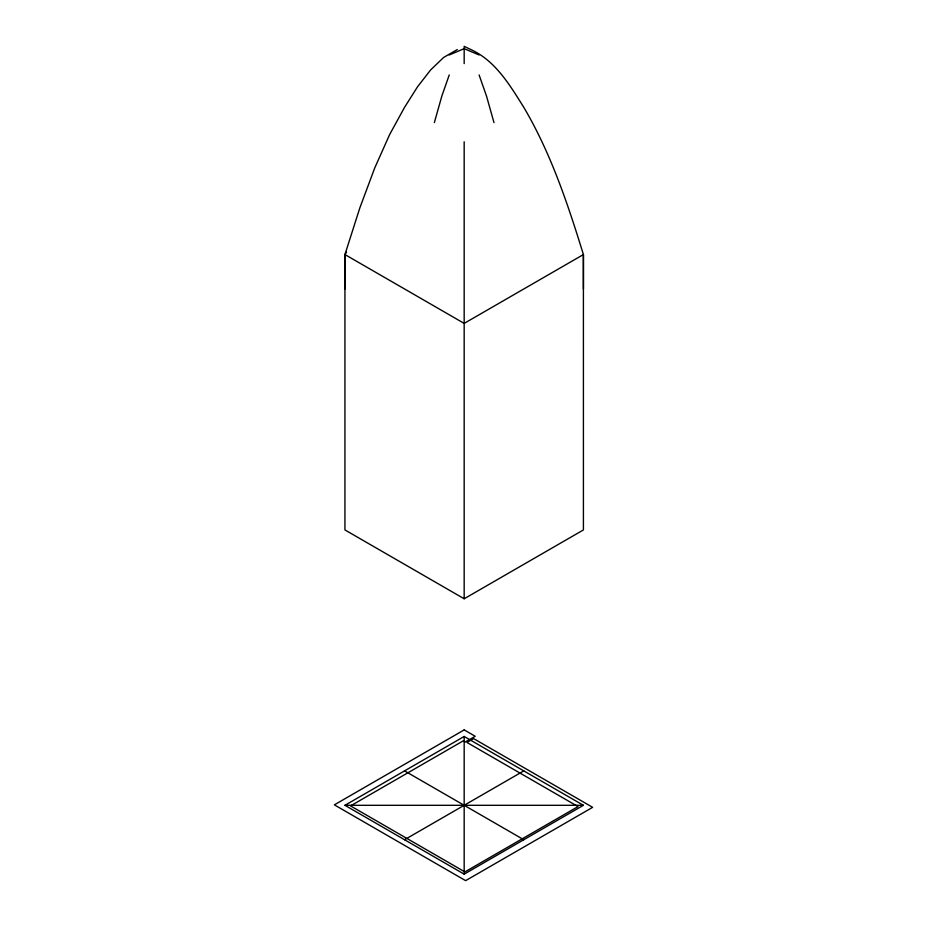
<?xml version="1.0" encoding="UTF-8"?>
<svg xmlns="http://www.w3.org/2000/svg" width="927" height="927" viewBox="0 0 927 927"><rect width="100%" height="100%" fill="white"/><g stroke="black" fill="none" stroke-linecap="round" stroke-linejoin="round"><path stroke-width="1.39" d="M344.937 288.981L344.937 254.531L359.838 207.891L374.74 167.938L389.641 134.566L404.543 107.347L417.579 86.721L430.626 69.942L443.651 57.439L457.335 49.548M434.357 122.596L441.797 96.211L449.247 74.936M464.172 63.604L464.172 46.35L471.658 49.931C495.887 61.344 510.093 85.516 523.801 107.347C550.858 153.152 567.788 203.928 583.407 254.531L583.419 529.931L464.172 598.772L344.937 529.931L344.937 254.554L346.513 252.202M344.937 805.308L464.172 736.467L583.419 805.308L464.172 874.149L344.937 805.308L583.419 805.308M404.554 839.723L523.79 770.882M449.224 54.983L464.172 48.656L479.12 54.983M344.937 254.554L464.172 323.396L583.419 254.554L583.419 288.981M404.554 770.882L523.79 839.723M479.097 74.936L486.548 96.211L493.987 122.596M464.172 141.773L464.172 598.772M464.172 736.467L464.172 874.149M464.184 729.908L334.357 804.856L465.632 880.65L592.643 807.324L473.627 738.61L466.965 742.457L578.031 806.583L464.89 871.913L350.557 805.899L463.164 740.893L465.192 742.063L475.215 736.281L464.184 729.908"/></g></svg>
